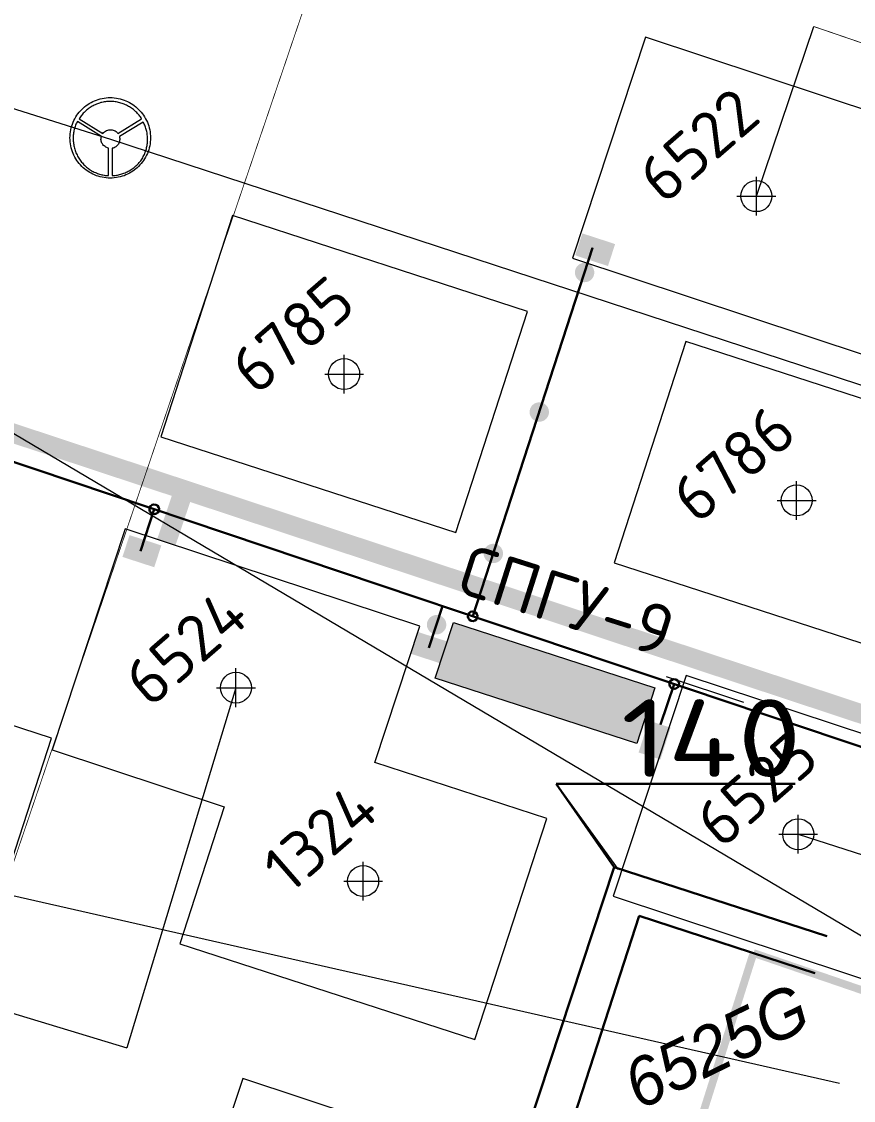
# Model space of a CAD drawing. Header units: millimetres. Extents: x 519 to 9564855, y -810 to 5021775.
# Drawn here: x 9537423.9 to 9537638.4, y 4998604.1 to 4998882.4 of the extents above; entities that cross this region are included whole.
import ezdxf

# ---------------------------------------------------------------- set-up
doc = ezdxf.new("R2010")
doc.units = ezdxf.units.MM
doc.header["$LTSCALE"] = 2
doc.header["$MEASUREMENT"] = 0
doc.header["$PDMODE"] = 2
doc.header["$PDSIZE"] = 5
for name, color, linetype in [('160 скважин на 2012 год', 7, 'Continuous'), ('164 скв. на 2011 год (измененные)', 121, 'Continuous'), ('COMPOUND', 3, 'Continuous'), ('Existing roads', 41, 'Continuous'), ('OilColl&Flowlines', 3, 'Continuous'), ('ROAD_GROUND', 9, 'Continuous'), ('Скважины - Конфликты наземки', 92, 'Continuous')]:
    doc.layers.add(name, color=color, linetype=linetype)
for name, color, linetype, lineweight in [('160 скважин на 2012 год - Электрика', 192, 'Continuous', 30), ('160 скважин на2012 год.Выкидные линии', 5, 'Continuous', 30), ('Stage 11.Object 2.Frame&Text', 26, 'Continuous', 53), ('SteamInjInfrastructure', 25, 'Continuous', 100), ('WELLS(drilled after 2000y)', 6, 'Continuous', 40), ('Скважины на 2023 год', 201, 'Continuous', 20), ('Электро', 1, 'Continuous', 30), ('Электроснаб', 1, 'Continuous', 18), ('Электроснабжене', 1, 'Continuous', 18)]:
    doc.layers.add(name, color=color, linetype=linetype, lineweight=lineweight)
doc.styles.add('92051501$0$STANDARD', font='simplex.shx')
doc.styles.add('Elect', font='isocpeur.ttf')
doc.styles.add('GeoApp', font='', dxfattribs={"height": 1})
doc.styles.get('GeoApp').set_extended_font_data('D431', italic=True)
doc.linetypes.add('STM_LINE', pattern='A,0.5,-0.2,["S",92051501$0$STANDARD,S=0.1,R=0,X=-0.1,Y=-0.05],-0.05', length=0.75)

msp = doc.modelspace()

# ---------------------------------------------------------------- hatches: boundary and pattern name
at = {"linetype": 'ByBlock', "lineweight": 0, "ltscale": 80}
msp.add_hatch(color=1, dxfattribs=at).paths.add_polyline_path([(9537582.5709, 4998696.17983), (9537587.23549, 4998710.53595), (9537535.25951, 4998727.42397), (9537530.59492, 4998713.06785)])
at = {"layer": '160 скважин на 2012 год - Электрика', "lineweight": 0, "ltscale": 7.5}
for points in [[(9537568.77244, 4998827.65493), (9537566.94639, 4998822.03255), (9537575.14303, 4998819.37041), (9537576.96908, 4998824.99279)], [(9537526.1385, 4998724.97188), (9537524.31244, 4998719.3495), (9537532.50908, 4998716.68737), (9537534.33514, 4998722.30974)]]:
    msp.add_hatch(color=1, dxfattribs=at).paths.add_polyline_path(points)
at = {"layer": 'Электро', "ltscale": 7.5}
for points in [[(9537568.5307, 4998827.79211), (9537566.70465, 4998822.16974), (9537574.90129, 4998819.5076), (9537576.72734, 4998825.12997)], [(9537451.75245, 4998749.95528), (9537449.92639, 4998744.3329), (9537458.12303, 4998741.67076), (9537459.94909, 4998747.29314)]]:
    msp.add_hatch(color=256, dxfattribs=at).paths.add_polyline_path(points)
at = {"layer": 'Электро', "ltscale": 0.05}
msp.add_hatch(color=256, dxfattribs=at).paths.add_polyline_path([(9537591.29049, 4998700.30035), (9537585.65837, 4998702.09612), (9537583.04039, 4998693.88526), (9537588.67251, 4998692.0895)])
at = {"layer": 'Электроснаб', "lineweight": 0, "ltscale": 7.5}
for points in [[(9537568.5307, 4998827.79211), (9537566.70465, 4998822.16974), (9537574.90129, 4998819.5076), (9537576.72734, 4998825.12997)], [(9537451.75245, 4998749.95528), (9537449.92639, 4998744.3329), (9537458.12303, 4998741.67076), (9537459.94909, 4998747.29314)]]:
    msp.add_hatch(color=1, dxfattribs=at).paths.add_polyline_path(points)
at = {"layer": 'Электроснаб', "lineweight": 0, "ltscale": 0.05}
msp.add_hatch(color=1, dxfattribs=at).paths.add_polyline_path([(9537591.29049, 4998700.30035), (9537585.65837, 4998702.09612), (9537583.04039, 4998693.88526), (9537588.67251, 4998692.0895)])
at = {"layer": 'Электроснабжене', "lineweight": 0, "ltscale": 7.5}
for points in [[(9537568.5307, 4998827.79211), (9537566.70465, 4998822.16974), (9537574.90129, 4998819.5076), (9537576.72734, 4998825.12997)], [(9537451.75245, 4998749.95528), (9537449.92639, 4998744.3329), (9537458.12303, 4998741.67076), (9537459.94909, 4998747.29314)]]:
    msp.add_hatch(color=1, dxfattribs=at).paths.add_polyline_path(points)
at = {"layer": 'Электроснабжене', "lineweight": 0, "ltscale": 0.05}
msp.add_hatch(color=1, dxfattribs=at).paths.add_polyline_path([(9537591.29049, 4998700.30035), (9537585.65837, 4998702.09612), (9537583.04039, 4998693.88526), (9537588.67251, 4998692.0895)])

# ---------------------------------------------------------------- linework, layer by layer
at = {"color": 1, "linetype": 'ByBlock', "lineweight": 0, "ltscale": 80}
msp.add_lwpolyline([(9537582.5709, 4998696.17983), (9537530.59492, 4998713.06785), (9537535.25951, 4998727.42397), (9537587.23549, 4998710.53595)], close=True, dxfattribs=at)
at = {"color": 3, "linetype": 'ByBlock', "lineweight": 0, "ltscale": 80}
msp.add_lwpolyline([(9537624.2, 4998672.8), (9537645.8586, 4998665.83896), (9537645.8586, 4998665.83896), (9537706.1736, 4998646.10196)], dxfattribs=at)
at = {"layer": '160 скважин на 2012 год', "color": 0, "linetype": 'ByBlock', "lineweight": 0, "elevation": 0.00005}
for points in [[(9537565.99218, 4998821.3859), (9537641.9727, 4998796.24532), (9537660.82814, 4998853.23072), (9537584.84761, 4998878.3713)], [(9537462.09218, 4998552.7859), (9537538.0727, 4998527.64532), (9537556.92814, 4998584.63072), (9537480.94761, 4998609.7713)]]:
    msp.add_lwpolyline(points, close=True, dxfattribs=at)
msp.add_lwpolyline([(9537515.00206, 4998691.29568), (9537526.62814, 4998726.43072), (9537450.64761, 4998751.5713), (9537431.79218, 4998694.5859), (9537476.18877, 4998679.89928)], dxfattribs=at)
at = {"layer": '160 скважин на 2012 год', "color": 0, "linetype": 'ByBlock', "lineweight": 0}
for centre in [(9537613.4, 4998837.4), (9537479.2, 4998710.6)]:
    msp.add_circle(centre, 4, dxfattribs=at)
for p in [(9537613.4, 4998837.4), (9537479.2, 4998710.6)]:
    msp.add_point(p, dxfattribs=at)
at = {"layer": '160 скважин на 2012 год - Электрика', "color": 1, "lineweight": 0, "ltscale": 7.5}
msp.add_line((9537570.72146, 4998822.64698), (9537540.29486, 4998729.00351), dxfattribs=at)
at = {"layer": '160 скважин на 2012 год - Электрика', "color": 1, "linetype": 'ByBlock', "lineweight": 0, "ltscale": 80, "const_width": 2.5}
for points in [[(9537567.86546, 4998817.70421, 1), (9537570.36546, 4998817.70421, 1)], [(9537556.17005, 4998781.70944, 1), (9537558.67005, 4998781.70944, 1)], [(9537544.31536, 4998745.22445, 1), (9537546.81536, 4998745.22445, 1)]]:
    msp.add_lwpolyline(points, format="xyb", close=True, dxfattribs=at)
at = {"layer": '160 скважин на 2012 год - Электрика', "color": 1, "linetype": 'ByBlock', "lineweight": 0, "ltscale": 80, "const_width": 2.5, "elevation": 0.00005}
msp.add_lwpolyline([(9537529.69148, 4998726.85257, 1), (9537532.19148, 4998726.85257, 1)], format="xyb", close=True, dxfattribs=at)
at = {"layer": '160 скважин на2012 год.Выкидные линии', "color": 3, "linetype": 'ByBlock', "lineweight": 0, "ltscale": 80}
msp.add_lwpolyline([(9537613.4, 4998837.4), (9537628.19341, 4998881.16836)], dxfattribs=at)
at = {"layer": '160 скважин на2012 год.Выкидные линии', "color": 3, "linetype": 'ByBlock', "lineweight": 0, "ltscale": 80, "const_width": 0.2}
msp.add_lwpolyline([(9537628.19341, 4998881.16836), (9537628.19341, 4998881.16836), (9537766.2713, 4998833.95239)], dxfattribs=at)
at = {"layer": '164 скв. на 2011 год (измененные)', "color": 0, "linetype": 'ByBlock', "lineweight": 0}
msp.add_lwpolyline([(9537576.48202, 4998656.7776), (9537652.46254, 4998631.63702), (9537671.31798, 4998688.62241), (9537595.33745, 4998713.76299)], close=True, dxfattribs=at)
msp.add_circle((9537624.2, 4998672.8), 4, dxfattribs=at)
msp.add_point((9537624.2, 4998672.8), dxfattribs=at)
at = {"layer": 'COMPOUND', "lineweight": 0, "const_width": 2}
msp.add_lwpolyline([(9537719.13136, 4998596.40059), (9537719.13136, 4998596.40059), (9537692.90546, 4998521.44388), (9537584.95358, 4998554.35581), (9537612.66799, 4998642.14895)], dxfattribs=at)
at = {"layer": 'COMPOUND', "color": 3, "linetype": 'ByBlock', "lineweight": 0, "ltscale": 50, "const_width": 2}
msp.add_lwpolyline([(9537612.66799, 4998642.14895), (9537673.44509, 4998621.33407), (9537670.6975, 4998612.51159), (9537719.13136, 4998596.40059)], dxfattribs=at)
at = {"layer": 'Existing roads', "lineweight": 0}
msp.add_line((9537590.16433, 4998713.44338), (9537610.10356, 4998706.84585), dxfattribs=at)
at = {"layer": 'Existing roads', "lineweight": 0, "const_width": 5}
msp.add_lwpolyline([(9537019.95296, 4998909.24141), (9537746.05262, 4998668.89464), (9537764.95452, 4998661.2781), (9537777.24337, 4998655.4434), (9537792.4523, 4998647.29913)], dxfattribs=at)
at = {"layer": 'Existing roads', "lineweight": 0, "const_width": 5, "elevation": 0.00005}
msp.add_lwpolyline([(9537461.25591, 4998748.15973), (9537465.04727, 4998759.38641)], dxfattribs=at)
at = {"layer": 'OilColl&Flowlines', "color": 3, "linetype": 'ByBlock', "lineweight": 0, "ltscale": 5}
msp.add_line((9537446.86833, 4998852.12187, 0), (9537718.79242, 4998762.92875, 0), dxfattribs=at)
at = {"layer": 'OilColl&Flowlines', "color": 3, "linetype": 'ByBlock', "lineweight": 0, "ltscale": 50}
msp.add_lwpolyline([(9535842.89551, 4999187.71078), (9535953.13227, 4999151.60181), (9536003.4826, 4999074.2352), (9536045.05807, 4999059.11796), (9536584.00191, 4998879.20423), (9537271.93043, 4998672.00883), (9537451.05773, 4998617.67724)], dxfattribs=at)
at = {"layer": 'OilColl&Flowlines', "lineweight": 0}
msp.add_lwpolyline([(9536972.80948, 4998758.86464), (9537634.85028, 4998608.54967)], dxfattribs=at)
at = {"layer": 'ROAD_GROUND', "lineweight": 0}
msp.add_line((9537647.30729, 4998642.47431), (9537415.7908, 4998779.70625), dxfattribs=at)
at = {"layer": 'SteamInjInfrastructure', "color": 6, "linetype": 'STM_LINE', "lineweight": 0, "ltscale": 15}
for p, q in [((9535556.65607, 4999447.45705, 0), (9537446.86833, 4998852.12187, 0)), ((9537439.78721, 4998860.12792, 0.00005), (9537440.16112, 4998860.44992, 0.00005)), ((9537440.16112, 4998860.44992, 0.00005), (9537440.5558, 4998860.76153, 0.00005)), ((9537440.5558, 4998860.76153, 0.00005), (9537440.96087, 4998861.05238, 0.00005)), ((9537440.96087, 4998861.05238, 0.00005), (9537441.37633, 4998861.32245, 0.00005)), ((9537441.37633, 4998861.32245, 0.00005), (9537441.81256, 4998861.57174, 0.00005)), ((9537441.85853, 4998860.44768, 0.00005), (9537441.60924, 4998860.2815, 0.00005)), ((9537441.81256, 4998861.57174, 0.00005), (9537442.25918, 4998861.80027, 0.00005)), ((9537442.11819, 4998860.5931, 0.00005), (9537441.85853, 4998860.44768, 0.00005)), ((9537442.37786, 4998860.73851, 0.00005), (9537442.11819, 4998860.5931, 0.00005)), ((9537442.25918, 4998861.80027, 0.00005), (9537442.72658, 4998862.00802, 0.00005)), ((9537442.64792, 4998860.87354, 0.00005), (9537442.37786, 4998860.73851, 0.00005)), ((9537442.91797, 4998860.99818, 0.00005), (9537442.64792, 4998860.87354, 0.00005)), ((9537442.72658, 4998862.00802, 0.00005), (9537443.19397, 4998862.195, 0.00005)), ((9537443.18802, 4998861.12282, 0.00005), (9537442.91797, 4998860.99818, 0.00005)), ((9537443.46847, 4998861.23707, 0.00005), (9537443.18802, 4998861.12282, 0.00005)), ((9537443.19397, 4998862.195, 0.00005), (9537443.68214, 4998862.3612, 0.00005)), ((9537443.75929, 4998861.33055, 0.00005), (9537443.46847, 4998861.23707, 0.00005)), ((9537443.68214, 4998862.3612, 0.00005), (9537444.17031, 4998862.49625, 0.00005)), ((9537444.03973, 4998861.42403, 0.00005), (9537443.75929, 4998861.33055, 0.00005)), ((9537444.34095, 4998861.51751, 0.00005), (9537444.03973, 4998861.42403, 0.00005)), ((9537444.17031, 4998862.49625, 0.00005), (9537444.67926, 4998862.6209, 0.00005)), ((9537444.63178, 4998861.59022, 0.00005), (9537444.34095, 4998861.51751, 0.00005)), ((9537444.93299, 4998861.65254, 0.00005), (9537444.63178, 4998861.59022, 0.00005)), ((9537444.67926, 4998862.6209, 0.00005), (9537445.1882, 4998862.70402, 0.00005)), ((9537445.23421, 4998861.70447, 0.00005), (9537444.93299, 4998861.65254, 0.00005)), ((9537445.1882, 4998862.70402, 0.00005), (9537445.70753, 4998862.77674, 0.00005)), ((9537445.53542, 4998861.75641, 0.00005), (9537445.23421, 4998861.70447, 0.00005)), ((9537445.84702, 4998861.78757, 0.00005), (9537445.53542, 4998861.75641, 0.00005)), ((9537445.70753, 4998862.77674, 0.00005), (9537446.23726, 4998862.81831, 0.00005)), ((9537446.15862, 4998861.81873, 0.00005), (9537445.84702, 4998861.78757, 0.00005)), ((9537446.47023, 4998861.82912, 0.00005), (9537446.15862, 4998861.81873, 0.00005)), ((9537446.23726, 4998862.81831, 0.00005), (9537446.77736, 4998862.82872, 0.00005)), ((9537446.78183, 4998861.8395, 0.00005), (9537446.47023, 4998861.82912, 0.00005)), ((9537446.77736, 4998862.82872, 0.00005), (9537447.30709, 4998862.81835, 0.00005)), ((9537447.09343, 4998861.82912, 0.00005), (9537446.78183, 4998861.8395, 0.00005)), ((9537447.40503, 4998861.81873, 0.00005), (9537447.09343, 4998861.82912, 0.00005)), ((9537447.30709, 4998862.81835, 0.00005), (9537447.82642, 4998862.77682, 0.00005)), ((9537447.71663, 4998861.78757, 0.00005), (9537447.40503, 4998861.81873, 0.00005)), ((9537448.01784, 4998861.75641, 0.00005), (9537447.71663, 4998861.78757, 0.00005)), ((9537447.82642, 4998862.77682, 0.00005), (9537448.34576, 4998862.70413, 0.00005)), ((9537448.32945, 4998861.70447, 0.00005), (9537448.01784, 4998861.75641, 0.00005)), ((9537448.63066, 4998861.64215, 0.00005), (9537448.32945, 4998861.70447, 0.00005)), ((9537448.34576, 4998862.70413, 0.00005), (9537448.85471, 4998862.62106, 0.00005)), ((9537448.93188, 4998861.57983, 0.00005), (9537448.63066, 4998861.64215, 0.00005)), ((9537448.85471, 4998862.62106, 0.00005), (9537449.35328, 4998862.49644, 0.00005)), ((9537449.23309, 4998861.49674, 0.00005), (9537448.93188, 4998861.57983, 0.00005)), ((9537449.52392, 4998861.41365, 0.00005), (9537449.23309, 4998861.49674, 0.00005)), ((9537449.35328, 4998862.49644, 0.00005), (9537449.84146, 4998862.36143, 0.00005)), ((9537449.81475, 4998861.32017, 0.00005), (9537449.52392, 4998861.41365, 0.00005)), ((9537450.10557, 4998861.2163, 0.00005), (9537449.81475, 4998861.32017, 0.00005)), ((9537449.84146, 4998862.36143, 0.00005), (9537450.32964, 4998862.19526, 0.00005)), ((9537450.38601, 4998861.10205, 0.00005), (9537450.10557, 4998861.2163, 0.00005)), ((9537450.32964, 4998862.19526, 0.00005), (9537450.79705, 4998862.00831, 0.00005)), ((9537450.66646, 4998860.97741, 0.00005), (9537450.38601, 4998861.10205, 0.00005)), ((9537450.9469, 4998860.85276, 0.00005), (9537450.66646, 4998860.97741, 0.00005)), ((9537450.79705, 4998862.00831, 0.00005), (9537451.25407, 4998861.80059, 0.00005)), ((9537451.21695, 4998860.70735, 0.00005), (9537450.9469, 4998860.85276, 0.00005)), ((9537451.48701, 4998860.56194, 0.00005), (9537451.21695, 4998860.70735, 0.00005)), ((9537451.25407, 4998861.80059, 0.00005), (9537451.70071, 4998861.5721, 0.00005)), ((9537451.74667, 4998860.41652, 0.00005), (9537451.48701, 4998860.56194, 0.00005)), ((9537451.70071, 4998861.5721, 0.00005), (9537452.13696, 4998861.32284, 0.00005)), ((9537452.13696, 4998861.32284, 0.00005), (9537452.56283, 4998861.0528, 0.00005)), ((9537452.56283, 4998861.0528, 0.00005), (9537452.96792, 4998860.76199, 0.00005)), ((9537452.96792, 4998860.76199, 0.00005), (9537453.36262, 4998860.4504, 0.00005)), ((9537453.36262, 4998860.4504, 0.00005), (9537453.73656, 4998860.12843, 0.00005)), ((9537437.63726, 4998857.38575, 0.00005), (9537437.88652, 4998857.822, 0.00005)), ((9537437.88652, 4998857.822, 0.00005), (9537438.15656, 4998858.24786, 0.00005)), ((9537438.15656, 4998858.24786, 0.00005), (9537438.44737, 4998858.65295, 0.00005)), ((9537438.44737, 4998858.65295, 0.00005), (9537438.74857, 4998859.04766, 0.00005)), ((9537438.74857, 4998859.04766, 0.00005), (9537439.08094, 4998859.42159, 0.00005)), ((9537439.09566, 4998857.86139, 0.00005), (9537438.93986, 4998857.6225, 0.00005)), ((9537439.08094, 4998859.42159, 0.00005), (9537439.42368, 4998859.78514, 0.00005)), ((9537439.27223, 4998858.0899, 0.00005), (9537439.09566, 4998857.86139, 0.00005)), ((9537439.44881, 4998858.31841, 0.00005), (9537439.27223, 4998858.0899, 0.00005)), ((9537439.42368, 4998859.78514, 0.00005), (9537439.78721, 4998860.12792, 0.00005)), ((9537439.63577, 4998858.54691, 0.00005), (9537439.44881, 4998858.31841, 0.00005)), ((9537439.82273, 4998858.76504, 0.00005), (9537439.63577, 4998858.54691, 0.00005)), ((9537440.02008, 4998858.97277, 0.00005), (9537439.82273, 4998858.76504, 0.00005)), ((9537440.22781, 4998859.1805, 0.00005), (9537440.02008, 4998858.97277, 0.00005)), ((9537440.44593, 4998859.38824, 0.00005), (9537440.22781, 4998859.1805, 0.00005)), ((9537440.66405, 4998859.5752, 0.00005), (9537440.44593, 4998859.38824, 0.00005)), ((9537440.89256, 4998859.76216, 0.00005), (9537440.66405, 4998859.5752, 0.00005)), ((9537441.12107, 4998859.94912, 0.00005), (9537440.89256, 4998859.76216, 0.00005)), ((9537441.35996, 4998860.11531, 0.00005), (9537441.12107, 4998859.94912, 0.00005)), ((9537441.60924, 4998860.2815, 0.00005), (9537441.35996, 4998860.11531, 0.00005)), ((9537452.00634, 4998860.25034, 0.00005), (9537451.74667, 4998860.41652, 0.00005)), ((9537452.25562, 4998860.08415, 0.00005), (9537452.00634, 4998860.25034, 0.00005)), ((9537452.49452, 4998859.90757, 0.00005), (9537452.25562, 4998860.08415, 0.00005)), ((9537452.73341, 4998859.731, 0.00005), (9537452.49452, 4998859.90757, 0.00005)), ((9537452.97231, 4998859.54404, 0.00005), (9537452.73341, 4998859.731, 0.00005)), ((9537453.19043, 4998859.34669, 0.00005), (9537452.97231, 4998859.54404, 0.00005)), ((9537453.40855, 4998859.14934, 0.00005), (9537453.19043, 4998859.34669, 0.00005)), ((9537453.61628, 4998858.94161, 0.00005), (9537453.40855, 4998859.14934, 0.00005)), ((9537453.82402, 4998858.73388, 0.00005), (9537453.61628, 4998858.94161, 0.00005)), ((9537453.73656, 4998860.12843, 0.00005), (9537454.10011, 4998859.78568, 0.00005)), ((9537454.01098, 4998858.51575, 0.00005), (9537453.82402, 4998858.73388, 0.00005)), ((9537454.19794, 4998858.29763, 0.00005), (9537454.01098, 4998858.51575, 0.00005)), ((9537454.10011, 4998859.78568, 0.00005), (9537454.44288, 4998859.42216, 0.00005)), ((9537454.37451, 4998858.06913, 0.00005), (9537454.19794, 4998858.29763, 0.00005)), ((9537454.5407, 4998857.84062, 0.00005), (9537454.37451, 4998858.06913, 0.00005)), ((9537454.44288, 4998859.42216, 0.00005), (9537454.77527, 4998859.04825, 0.00005)), ((9537454.70689, 4998857.61211, 0.00005), (9537454.5407, 4998857.84062, 0.00005)), ((9537454.77527, 4998859.04825, 0.00005), (9537455.08688, 4998858.65356, 0.00005)), ((9537455.08688, 4998858.65356, 0.00005), (9537455.37773, 4998858.24849, 0.00005)), ((9537455.37773, 4998858.24849, 0.00005), (9537455.6478, 4998857.82265, 0.00005)), ((9537455.6478, 4998857.82265, 0.00005), (9537455.89709, 4998857.38641, 0.00005)), ((9537436.59869, 4998854.52936, 0.00005), (9537436.71293, 4998855.02793, 0.00005)), ((9537436.71293, 4998855.02793, 0.00005), (9537436.85832, 4998855.5265, 0.00005)), ((9537436.85832, 4998855.5265, 0.00005), (9537437.0141, 4998856.00429, 0.00005)), ((9537437.0141, 4998856.00429, 0.00005), (9537437.20105, 4998856.48209, 0.00005)), ((9537437.20105, 4998856.48209, 0.00005), (9537437.40877, 4998856.93911, 0.00005)), ((9537437.40877, 4998856.93911, 0.00005), (9537437.63726, 4998857.38575, 0.00005)), ((9537437.63113, 4998855.1193, 0.00005), (9537437.54804, 4998854.84925, 0.00005)), ((9537437.72461, 4998855.39974, 0.00005), (9537437.63113, 4998855.1193, 0.00005)), ((9537437.82848, 4998855.6698, 0.00005), (9537437.72461, 4998855.39974, 0.00005)), ((9537437.93235, 4998855.92946, 0.00005), (9537437.82848, 4998855.6698, 0.00005)), ((9537438.0466, 4998856.18913, 0.00005), (9537437.93235, 4998855.92946, 0.00005)), ((9537438.17124, 4998856.43841, 0.00005), (9537438.0466, 4998856.18913, 0.00005)), ((9537438.30627, 4998856.68769, 0.00005), (9537438.17124, 4998856.43841, 0.00005)), ((9537444.50714, 4998852.79268, 0.00005), (9537438.30627, 4998856.68769, 0.00005)), ((9537438.93986, 4998857.6225, 0.00005), (9537438.78406, 4998857.37322, 0.00005)), ((9537438.78406, 4998857.37322, 0.00005), (9537444.87067, 4998853.56129, 0.00005)), ((9537448.76569, 4998853.56129, 0.00005), (9537454.8523, 4998857.37322, 0.00005)), ((9537455.29893, 4998856.47996, 0.00005), (9537449.12922, 4998852.79268, 0.00005)), ((9537454.8523, 4998857.37322, 0.00005), (9537454.70689, 4998857.61211, 0.00005)), ((9537455.43396, 4998856.23068, 0.00005), (9537455.29893, 4998856.47996, 0.00005)), ((9537455.5586, 4998855.97101, 0.00005), (9537455.43396, 4998856.23068, 0.00005)), ((9537455.67285, 4998855.70096, 0.00005), (9537455.5586, 4998855.97101, 0.00005)), ((9537455.7871, 4998855.44129, 0.00005), (9537455.67285, 4998855.70096, 0.00005)), ((9537455.88058, 4998855.17123, 0.00005), (9537455.7871, 4998855.44129, 0.00005)), ((9537455.97407, 4998854.89079, 0.00005), (9537455.88058, 4998855.17123, 0.00005)), ((9537455.89709, 4998857.38641, 0.00005), (9537456.12562, 4998856.93979, 0.00005)), ((9537456.05716, 4998854.61035, 0.00005), (9537455.97407, 4998854.89079, 0.00005)), ((9537456.12562, 4998856.93979, 0.00005), (9537456.34376, 4998856.48278, 0.00005)), ((9537456.34376, 4998856.48278, 0.00005), (9537456.53073, 4998856.005, 0.00005)), ((9537456.53073, 4998856.005, 0.00005), (9537456.69694, 4998855.52722, 0.00005)), ((9537456.69694, 4998855.52722, 0.00005), (9537456.83198, 4998855.02866, 0.00005)), ((9537456.83198, 4998855.02866, 0.00005), (9537456.94626, 4998854.53011, 0.00005)), ((9537436.39103, 4998852.44163, 0.00005), (9537436.4014, 4998852.97135, 0.00005)), ((9537436.40144, 4998851.90152, 0.00005), (9537436.39103, 4998852.44163, 0.00005)), ((9537436.4014, 4998852.97135, 0.00005), (9537436.44293, 4998853.50107, 0.00005)), ((9537436.44293, 4998853.50107, 0.00005), (9537436.50523, 4998854.02041, 0.00005)), ((9537436.50523, 4998854.02041, 0.00005), (9537436.59869, 4998854.52936, 0.00005)), ((9537437.22605, 4998852.80306, 0.00005), (9537437.21567, 4998852.50185, 0.00005)), ((9537437.21567, 4998852.50185, 0.00005), (9537437.21567, 4998852.20063, 0.00005)), ((9537437.21567, 4998852.20063, 0.00005), (9537437.22605, 4998851.89942, 0.00005)), ((9537437.24683, 4998853.10428, 0.00005), (9537437.22605, 4998852.80306, 0.00005)), ((9537437.27799, 4998853.40549, 0.00005), (9537437.24683, 4998853.10428, 0.00005)), ((9537437.30915, 4998853.69632, 0.00005), (9537437.27799, 4998853.40549, 0.00005)), ((9537437.36108, 4998853.98715, 0.00005), (9537437.30915, 4998853.69632, 0.00005)), ((9537437.41301, 4998854.27798, 0.00005), (9537437.36108, 4998853.98715, 0.00005)), ((9537437.47533, 4998854.55842, 0.00005), (9537437.41301, 4998854.27798, 0.00005)), ((9537437.54804, 4998854.84925, 0.00005), (9537437.47533, 4998854.55842, 0.00005)), ((9537444.3825, 4998852.03445, 0.00005), (9537444.39288, 4998852.28373, 0.00005)), ((9537444.39288, 4998852.28373, 0.00005), (9537444.43443, 4998852.53301, 0.00005)), ((9537444.43443, 4998852.53301, 0.00005), (9537444.50714, 4998852.79268, 0.00005)), ((9537444.87067, 4998853.56129, 0.00005), (9537445.07841, 4998853.81057, 0.00005)), ((9537445.07841, 4998853.81057, 0.00005), (9537445.3173, 4998854.0287, 0.00005)), ((9537445.3173, 4998854.0287, 0.00005), (9537445.57697, 4998854.20527, 0.00005)), ((9537445.57697, 4998854.20527, 0.00005), (9537445.83664, 4998854.3403, 0.00005)), ((9537445.83664, 4998854.3403, 0.00005), (9537446.11708, 4998854.43378, 0.00005)), ((9537446.11708, 4998854.43378, 0.00005), (9537446.4079, 4998854.50648, 0.00005)), ((9537446.4079, 4998854.50648, 0.00005), (9537446.69873, 4998854.53764, 0.00005)), ((9537446.69873, 4998854.53764, 0.00005), (9537446.98956, 4998854.53764, 0.00005)), ((9537446.98956, 4998854.53764, 0.00005), (9537447.27, 4998854.50648, 0.00005)), ((9537447.27, 4998854.50648, 0.00005), (9537447.55044, 4998854.44416, 0.00005)), ((9537447.55044, 4998854.44416, 0.00005), (9537447.81011, 4998854.36107, 0.00005)), ((9537447.81011, 4998854.36107, 0.00005), (9537448.04901, 4998854.24682, 0.00005)), ((9537448.04901, 4998854.24682, 0.00005), (9537448.27751, 4998854.11179, 0.00005)), ((9537448.27751, 4998854.11179, 0.00005), (9537448.46447, 4998853.9456, 0.00005)), ((9537448.46447, 4998853.9456, 0.00005), (9537448.63066, 4998853.76903, 0.00005)), ((9537448.63066, 4998853.76903, 0.00005), (9537448.76569, 4998853.56129, 0.00005)), ((9537449.12922, 4998852.79268, 0.00005), (9537449.19154, 4998852.52262, 0.00005)), ((9537449.19154, 4998852.52262, 0.00005), (9537449.2227, 4998852.25257, 0.00005)), ((9537449.2227, 4998852.25257, 0.00005), (9537449.2227, 4998851.9929, 0.00005)), ((9537456.12987, 4998854.32991, 0.00005), (9537456.05716, 4998854.61035, 0.00005)), ((9537456.20257, 4998854.04947, 0.00005), (9537456.12987, 4998854.32991, 0.00005)), ((9537456.25451, 4998853.75864, 0.00005), (9537456.20257, 4998854.04947, 0.00005)), ((9537456.30644, 4998853.4782, 0.00005), (9537456.25451, 4998853.75864, 0.00005)), ((9537456.3376, 4998853.18737, 0.00005), (9537456.30644, 4998853.4782, 0.00005)), ((9537456.36876, 4998852.88616, 0.00005), (9537456.3376, 4998853.18737, 0.00005)), ((9537456.38953, 4998852.59533, 0.00005), (9537456.36876, 4998852.88616, 0.00005)), ((9537456.41031, 4998852.3045, 0.00005), (9537456.38953, 4998852.59533, 0.00005)), ((9537456.41031, 4998852.00329, 0.00005), (9537456.41031, 4998852.3045, 0.00005)), ((9537456.94626, 4998854.53011, 0.00005), (9537457.03976, 4998854.02116, 0.00005)), ((9537457.03976, 4998854.02116, 0.00005), (9537457.11248, 4998853.50183, 0.00005)), ((9537457.11248, 4998853.50183, 0.00005), (9537457.15405, 4998852.97211, 0.00005)), ((9537457.15405, 4998852.97211, 0.00005), (9537457.16445, 4998852.44238, 0.00005)), ((9537457.16445, 4998852.44238, 0.00005), (9537457.15409, 4998851.90228, 0.00005)), ((9537436.44301, 4998851.3718, 0.00005), (9537436.40144, 4998851.90152, 0.00005)), ((9537436.50534, 4998850.85246, 0.00005), (9537436.44301, 4998851.3718, 0.00005)), ((9537436.59884, 4998850.34352, 0.00005), (9537436.50534, 4998850.85246, 0.00005)), ((9537436.71312, 4998849.84496, 0.00005), (9537436.59884, 4998850.34352, 0.00005)), ((9537436.85855, 4998849.3464, 0.00005), (9537436.71312, 4998849.84496, 0.00005)), ((9537437.01437, 4998848.85823, 0.00005), (9537436.85855, 4998849.3464, 0.00005)), ((9537437.22605, 4998851.89942, 0.00005), (9537437.24683, 4998851.59821, 0.00005)), ((9537437.24683, 4998851.59821, 0.00005), (9537437.2676, 4998851.2866, 0.00005)), ((9537437.2676, 4998851.2866, 0.00005), (9537437.30915, 4998850.98539, 0.00005)), ((9537437.30915, 4998850.98539, 0.00005), (9537437.35069, 4998850.68418, 0.00005)), ((9537437.35069, 4998850.68418, 0.00005), (9537437.41301, 4998850.38296, 0.00005)), ((9537437.41301, 4998850.38296, 0.00005), (9537437.47533, 4998850.08175, 0.00005)), ((9537437.47533, 4998850.08175, 0.00005), (9537437.54804, 4998849.78053, 0.00005)), ((9537437.54804, 4998849.78053, 0.00005), (9537437.63113, 4998849.47932, 0.00005)), ((9537437.63113, 4998849.47932, 0.00005), (9537437.72461, 4998849.18849, 0.00005)), ((9537444.40327, 4998851.78517, 0.00005), (9537444.3825, 4998852.03445, 0.00005)), ((9537444.4552, 4998851.54627, 0.00005), (9537444.40327, 4998851.78517, 0.00005)), ((9537444.52791, 4998851.31776, 0.00005), (9537444.4552, 4998851.54627, 0.00005)), ((9537444.63178, 4998851.09964, 0.00005), (9537444.52791, 4998851.31776, 0.00005)), ((9537444.75642, 4998850.89191, 0.00005), (9537444.63178, 4998851.09964, 0.00005)), ((9537444.89145, 4998850.69456, 0.00005), (9537444.75642, 4998850.89191, 0.00005)), ((9537445.05763, 4998850.5076, 0.00005), (9537444.89145, 4998850.69456, 0.00005)), ((9537445.23421, 4998850.34141, 0.00005), (9537445.05763, 4998850.5076, 0.00005)), ((9537445.43155, 4998850.18561, 0.00005), (9537445.23421, 4998850.34141, 0.00005)), ((9537445.63929, 4998850.05059, 0.00005), (9537445.43155, 4998850.18561, 0.00005)), ((9537445.8678, 4998849.92595, 0.00005), (9537445.63929, 4998850.05059, 0.00005)), ((9537446.0963, 4998849.83246, 0.00005), (9537445.8678, 4998849.92595, 0.00005)), ((9537446.3352, 4998849.74937, 0.00005), (9537446.0963, 4998849.83246, 0.00005)), ((9537446.3352, 4998842.68641, 0.00005), (9537446.3352, 4998849.74937, 0.00005)), ((9537447.5089, 4998849.81169, 0.00005), (9537447.22845, 4998849.74937, 0.00005)), ((9537447.22845, 4998849.74937, 0.00005), (9537447.22845, 4998842.68641, 0.00005)), ((9537447.76856, 4998849.90517, 0.00005), (9537447.5089, 4998849.81169, 0.00005)), ((9537448.00746, 4998850.00904, 0.00005), (9537447.76856, 4998849.90517, 0.00005)), ((9537448.22558, 4998850.13368, 0.00005), (9537448.00746, 4998850.00904, 0.00005)), ((9537448.42293, 4998850.28948, 0.00005), (9537448.22558, 4998850.13368, 0.00005)), ((9537448.5995, 4998850.44528, 0.00005), (9537448.42293, 4998850.28948, 0.00005)), ((9537448.76569, 4998850.63224, 0.00005), (9537448.5995, 4998850.44528, 0.00005)), ((9537448.90072, 4998850.82959, 0.00005), (9537448.76569, 4998850.63224, 0.00005)), ((9537449.00458, 4998851.03732, 0.00005), (9537448.90072, 4998850.82959, 0.00005)), ((9537449.09806, 4998851.25544, 0.00005), (9537449.00458, 4998851.03732, 0.00005)), ((9537449.16038, 4998851.49434, 0.00005), (9537449.09806, 4998851.25544, 0.00005)), ((9537449.20193, 4998851.74362, 0.00005), (9537449.16038, 4998851.49434, 0.00005)), ((9537449.2227, 4998851.9929, 0.00005), (9537449.20193, 4998851.74362, 0.00005)), ((9537455.91174, 4998849.03269, 0.00005), (9537456.00523, 4998849.32352, 0.00005)), ((9537456.00523, 4998849.32352, 0.00005), (9537456.08832, 4998849.61434, 0.00005)), ((9537456.08832, 4998849.61434, 0.00005), (9537456.16103, 4998849.91556, 0.00005)), ((9537456.16103, 4998849.91556, 0.00005), (9537456.23373, 4998850.21677, 0.00005)), ((9537456.23373, 4998850.21677, 0.00005), (9537456.28567, 4998850.5076, 0.00005)), ((9537456.28567, 4998850.5076, 0.00005), (9537456.32721, 4998850.80882, 0.00005)), ((9537456.32721, 4998850.80882, 0.00005), (9537456.35837, 4998851.11003, 0.00005)), ((9537456.35837, 4998851.11003, 0.00005), (9537456.38953, 4998851.41124, 0.00005)), ((9537456.38953, 4998851.41124, 0.00005), (9537456.39992, 4998851.70207, 0.00005)), ((9537456.39992, 4998851.70207, 0.00005), (9537456.41031, 4998852.00329, 0.00005)), ((9537456.69717, 4998849.34713, 0.00005), (9537456.53099, 4998848.85895, 0.00005)), ((9537456.83217, 4998849.84569, 0.00005), (9537456.69717, 4998849.34713, 0.00005)), ((9537456.94641, 4998850.34426, 0.00005), (9537456.83217, 4998849.84569, 0.00005)), ((9537457.03987, 4998850.85321, 0.00005), (9537456.94641, 4998850.34426, 0.00005)), ((9537457.11256, 4998851.37255, 0.00005), (9537457.03987, 4998850.85321, 0.00005)), ((9537457.15409, 4998851.90228, 0.00005), (9537457.11256, 4998851.37255, 0.00005)), ((9537437.20134, 4998848.39084, 0.00005), (9537437.01437, 4998848.85823, 0.00005)), ((9537437.40909, 4998847.93383, 0.00005), (9537437.20134, 4998848.39084, 0.00005)), ((9537437.63762, 4998847.48721, 0.00005), (9537437.40909, 4998847.93383, 0.00005)), ((9537437.88692, 4998847.05098, 0.00005), (9537437.63762, 4998847.48721, 0.00005)), ((9537437.72461, 4998849.18849, 0.00005), (9537437.82848, 4998848.89766, 0.00005)), ((9537437.82848, 4998848.89766, 0.00005), (9537437.94274, 4998848.60683, 0.00005)), ((9537438.15699, 4998846.62513, 0.00005), (9537437.88692, 4998847.05098, 0.00005)), ((9537437.94274, 4998848.60683, 0.00005), (9537438.06738, 4998848.31601, 0.00005)), ((9537438.06738, 4998848.31601, 0.00005), (9537438.2024, 4998848.03556, 0.00005)), ((9537438.44783, 4998846.22006, 0.00005), (9537438.15699, 4998846.62513, 0.00005)), ((9537438.2024, 4998848.03556, 0.00005), (9537438.34782, 4998847.75512, 0.00005)), ((9537438.34782, 4998847.75512, 0.00005), (9537438.50362, 4998847.47468, 0.00005)), ((9537438.50362, 4998847.47468, 0.00005), (9537438.65942, 4998847.20463, 0.00005)), ((9537438.65942, 4998847.20463, 0.00005), (9537438.83599, 4998846.94496, 0.00005)), ((9537438.83599, 4998846.94496, 0.00005), (9537439.00218, 4998846.68529, 0.00005)), ((9537439.00218, 4998846.68529, 0.00005), (9537439.18914, 4998846.43601, 0.00005)), ((9537454.43683, 4998846.2906, 0.00005), (9537454.62379, 4998846.52949, 0.00005)), ((9537454.62379, 4998846.52949, 0.00005), (9537454.81075, 4998846.77877, 0.00005)), ((9537454.81075, 4998846.77877, 0.00005), (9537454.97694, 4998847.03844, 0.00005)), ((9537454.97694, 4998847.03844, 0.00005), (9537455.14313, 4998847.30849, 0.00005)), ((9537455.37815, 4998846.62576, 0.00005), (9537455.08734, 4998846.22067, 0.00005)), ((9537455.14313, 4998847.30849, 0.00005), (9537455.29893, 4998847.58894, 0.00005)), ((9537455.29893, 4998847.58894, 0.00005), (9537455.44434, 4998847.86938, 0.00005)), ((9537455.64819, 4998847.05163, 0.00005), (9537455.37815, 4998846.62576, 0.00005)), ((9537455.44434, 4998847.86938, 0.00005), (9537455.57937, 4998848.1602, 0.00005)), ((9537455.57937, 4998848.1602, 0.00005), (9537455.70401, 4998848.44065, 0.00005)), ((9537455.89746, 4998847.48788, 0.00005), (9537455.64819, 4998847.05163, 0.00005)), ((9537455.70401, 4998848.44065, 0.00005), (9537455.80788, 4998848.73147, 0.00005)), ((9537455.80788, 4998848.73147, 0.00005), (9537455.91174, 4998849.03269, 0.00005)), ((9537456.12595, 4998847.93451, 0.00005), (9537455.89746, 4998847.48788, 0.00005)), ((9537456.34405, 4998848.39154, 0.00005), (9537456.12595, 4998847.93451, 0.00005)), ((9537456.53099, 4998848.85895, 0.00005), (9537456.34405, 4998848.39154, 0.00005)), ((9537438.74906, 4998845.82538, 0.00005), (9537438.44783, 4998846.22006, 0.00005)), ((9537439.08145, 4998845.45147, 0.00005), (9537438.74906, 4998845.82538, 0.00005)), ((9537439.42422, 4998845.08795, 0.00005), (9537439.08145, 4998845.45147, 0.00005)), ((9537439.18914, 4998846.43601, 0.00005), (9537439.38649, 4998846.19712, 0.00005)), ((9537439.38649, 4998846.19712, 0.00005), (9537439.58384, 4998845.95822, 0.00005)), ((9537439.78777, 4998844.7452, 0.00005), (9537439.42422, 4998845.08795, 0.00005)), ((9537439.58384, 4998845.95822, 0.00005), (9537439.78118, 4998845.72971, 0.00005)), ((9537439.78118, 4998845.72971, 0.00005), (9537439.9993, 4998845.51159, 0.00005)), ((9537440.1617, 4998844.42322, 0.00005), (9537439.78777, 4998844.7452, 0.00005)), ((9537439.9993, 4998845.51159, 0.00005), (9537440.20704, 4998845.30386, 0.00005)), ((9537440.55641, 4998844.11164, 0.00005), (9537440.1617, 4998844.42322, 0.00005)), ((9537440.20704, 4998845.30386, 0.00005), (9537440.43555, 4998845.09612, 0.00005)), ((9537440.43555, 4998845.09612, 0.00005), (9537440.66405, 4998844.89878, 0.00005)), ((9537440.9615, 4998843.82082, 0.00005), (9537440.55641, 4998844.11164, 0.00005)), ((9537440.66405, 4998844.89878, 0.00005), (9537440.90295, 4998844.71182, 0.00005)), ((9537440.90295, 4998844.71182, 0.00005), (9537441.14184, 4998844.52486, 0.00005)), ((9537441.37698, 4998843.55078, 0.00005), (9537440.9615, 4998843.82082, 0.00005)), ((9537441.14184, 4998844.52486, 0.00005), (9537441.38074, 4998844.35867, 0.00005)), ((9537441.38074, 4998844.35867, 0.00005), (9537441.63002, 4998844.19248, 0.00005)), ((9537441.63002, 4998844.19248, 0.00005), (9537441.88969, 4998844.03668, 0.00005)), ((9537441.88969, 4998844.03668, 0.00005), (9537442.13897, 4998843.88088, 0.00005)), ((9537442.13897, 4998843.88088, 0.00005), (9537442.40902, 4998843.74585, 0.00005)), ((9537442.40902, 4998843.74585, 0.00005), (9537442.66869, 4998843.61083, 0.00005)), ((9537451.12347, 4998843.67315, 0.00005), (9537451.39353, 4998843.80817, 0.00005)), ((9537451.39353, 4998843.80817, 0.00005), (9537451.65319, 4998843.95359, 0.00005)), ((9537451.65319, 4998843.95359, 0.00005), (9537451.91286, 4998844.099, 0.00005)), ((9537451.91286, 4998844.099, 0.00005), (9537452.17253, 4998844.26519, 0.00005)), ((9537452.56346, 4998843.82125, 0.00005), (9537452.13761, 4998843.55118, 0.00005)), ((9537452.17253, 4998844.26519, 0.00005), (9537452.42181, 4998844.43138, 0.00005)), ((9537452.42181, 4998844.43138, 0.00005), (9537452.67109, 4998844.60795, 0.00005)), ((9537452.96853, 4998844.11209, 0.00005), (9537452.56346, 4998843.82125, 0.00005)), ((9537452.67109, 4998844.60795, 0.00005), (9537452.90999, 4998844.78452, 0.00005)), ((9537452.90999, 4998844.78452, 0.00005), (9537453.14888, 4998844.98187, 0.00005)), ((9537453.36321, 4998844.42371, 0.00005), (9537452.96853, 4998844.11209, 0.00005)), ((9537453.14888, 4998844.98187, 0.00005), (9537453.37739, 4998845.17922, 0.00005)), ((9537453.73712, 4998844.74571, 0.00005), (9537453.36321, 4998844.42371, 0.00005)), ((9537453.37739, 4998845.17922, 0.00005), (9537453.6059, 4998845.38695, 0.00005)), ((9537453.6059, 4998845.38695, 0.00005), (9537453.82402, 4998845.59469, 0.00005)), ((9537454.10064, 4998845.08848, 0.00005), (9537453.73712, 4998844.74571, 0.00005)), ((9537453.82402, 4998845.59469, 0.00005), (9537454.03175, 4998845.82319, 0.00005)), ((9537454.03175, 4998845.82319, 0.00005), (9537454.23948, 4998846.0517, 0.00005)), ((9537454.44339, 4998845.45203, 0.00005), (9537454.10064, 4998845.08848, 0.00005)), ((9537454.23948, 4998846.0517, 0.00005), (9537454.43683, 4998846.2906, 0.00005)), ((9537454.77575, 4998845.82596, 0.00005), (9537454.44339, 4998845.45203, 0.00005)), ((9537455.08734, 4998846.22067, 0.00005), (9537454.77575, 4998845.82596, 0.00005)), ((9537441.81323, 4998843.30152, 0.00005), (9537441.37698, 4998843.55078, 0.00005)), ((9537442.25987, 4998843.07303, 0.00005), (9537441.81323, 4998843.30152, 0.00005)), ((9537442.72728, 4998842.86531, 0.00005), (9537442.25987, 4998843.07303, 0.00005)), ((9537442.66869, 4998843.61083, 0.00005), (9537442.93874, 4998843.48618, 0.00005)), ((9537443.19468, 4998842.67837, 0.00005), (9537442.72728, 4998842.86531, 0.00005)), ((9537442.93874, 4998843.48618, 0.00005), (9537443.2088, 4998843.37193, 0.00005)), ((9537443.68287, 4998842.52258, 0.00005), (9537443.19468, 4998842.67837, 0.00005)), ((9537443.2088, 4998843.37193, 0.00005), (9537443.48924, 4998843.26806, 0.00005)), ((9537443.48924, 4998843.26806, 0.00005), (9537443.75929, 4998843.1642, 0.00005)), ((9537444.17105, 4998842.37719, 0.00005), (9537443.68287, 4998842.52258, 0.00005)), ((9537443.75929, 4998843.1642, 0.00005), (9537444.03973, 4998843.0811, 0.00005)), ((9537444.03973, 4998843.0811, 0.00005), (9537444.33056, 4998842.99801, 0.00005)), ((9537444.68, 4998842.26295, 0.00005), (9537444.17105, 4998842.37719, 0.00005)), ((9537444.33056, 4998842.99801, 0.00005), (9537444.611, 4998842.9253, 0.00005)), ((9537444.611, 4998842.9253, 0.00005), (9537444.89145, 4998842.86298, 0.00005)), ((9537445.18895, 4998842.16949, 0.00005), (9537444.68, 4998842.26295, 0.00005)), ((9537444.89145, 4998842.86298, 0.00005), (9537445.18227, 4998842.81105, 0.00005)), ((9537445.18227, 4998842.81105, 0.00005), (9537445.4731, 4998842.75912, 0.00005)), ((9537445.70829, 4998842.10719, 0.00005), (9537445.18895, 4998842.16949, 0.00005)), ((9537445.4731, 4998842.75912, 0.00005), (9537445.75354, 4998842.72795, 0.00005)), ((9537446.23801, 4998842.06566, 0.00005), (9537445.70829, 4998842.10719, 0.00005)), ((9537445.75354, 4998842.72795, 0.00005), (9537446.04437, 4998842.70718, 0.00005)), ((9537446.04437, 4998842.70718, 0.00005), (9537446.3352, 4998842.68641, 0.00005)), ((9537446.77812, 4998842.0553, 0.00005), (9537446.23801, 4998842.06566, 0.00005)), ((9537447.30784, 4998842.0657, 0.00005), (9537446.77812, 4998842.0553, 0.00005)), ((9537447.22845, 4998842.68641, 0.00005), (9537447.5089, 4998842.69679, 0.00005)), ((9537447.82718, 4998842.10727, 0.00005), (9537447.30784, 4998842.0657, 0.00005)), ((9537447.5089, 4998842.69679, 0.00005), (9537447.78934, 4998842.71757, 0.00005)), ((9537447.78934, 4998842.71757, 0.00005), (9537448.06978, 4998842.74873, 0.00005)), ((9537448.34651, 4998842.16961, 0.00005), (9537447.82718, 4998842.10727, 0.00005)), ((9537448.06978, 4998842.74873, 0.00005), (9537448.35022, 4998842.79028, 0.00005)), ((9537448.85546, 4998842.26311, 0.00005), (9537448.34651, 4998842.16961, 0.00005)), ((9537448.35022, 4998842.79028, 0.00005), (9537448.63066, 4998842.84221, 0.00005)), ((9537448.63066, 4998842.84221, 0.00005), (9537448.9111, 4998842.89414, 0.00005)), ((9537449.35401, 4998842.37738, 0.00005), (9537448.85546, 4998842.26311, 0.00005)), ((9537448.9111, 4998842.89414, 0.00005), (9537449.19154, 4998842.96685, 0.00005)), ((9537449.19154, 4998842.96685, 0.00005), (9537449.47198, 4998843.03956, 0.00005)), ((9537449.84219, 4998842.52281, 0.00005), (9537449.35401, 4998842.37738, 0.00005)), ((9537449.47198, 4998843.03956, 0.00005), (9537449.75243, 4998843.12265, 0.00005)), ((9537449.75243, 4998843.12265, 0.00005), (9537450.03287, 4998843.21613, 0.00005)), ((9537450.33035, 4998842.67863, 0.00005), (9537449.84219, 4998842.52281, 0.00005)), ((9537450.03287, 4998843.21613, 0.00005), (9537450.31331, 4998843.32, 0.00005)), ((9537450.31331, 4998843.32, 0.00005), (9537450.58336, 4998843.42386, 0.00005)), ((9537450.79775, 4998842.86561, 0.00005), (9537450.33035, 4998842.67863, 0.00005)), ((9537450.58336, 4998843.42386, 0.00005), (9537450.85342, 4998843.54851, 0.00005)), ((9537451.25476, 4998843.07336, 0.00005), (9537450.79775, 4998842.86561, 0.00005)), ((9537450.85342, 4998843.54851, 0.00005), (9537451.12347, 4998843.67315, 0.00005)), ((9537451.70138, 4998843.30188, 0.00005), (9537451.25476, 4998843.07336, 0.00005)), ((9537452.13761, 4998843.55118, 0.00005), (9537451.70138, 4998843.30188, 0.00005))]:
    msp.add_line(p, q, dxfattribs=at)
at = {"layer": 'WELLS(drilled after 2000y)', "color": 3, "linetype": 'ByBlock', "lineweight": 0, "ltscale": 50, "const_width": 0.2}
msp.add_lwpolyline([(9537409.84524, 4998630.24042), (9537532.58653, 4998991.43552)], dxfattribs=at)
at = {"layer": 'WELLS(drilled after 2000y)', "color": 3, "linetype": 'ByBlock', "lineweight": 0, "ltscale": 50}
msp.add_lwpolyline([(9537479.2, 4998710.6), (9537451.05773, 4998617.67724)], dxfattribs=at)
at = {"layer": 'Скважины на 2023 год', "color": 0, "linetype": 'ByBlock', "lineweight": 0}
for points in [[(9537459.78723, 4998775.32898), (9537535.87175, 4998750.60762), (9537554.41277, 4998807.67102), (9537478.32825, 4998832.39238)], [(9537576.70241, 4998742.84789), (9537652.78693, 4998718.12653), (9537671.32795, 4998775.18992), (9537595.24343, 4998799.91128)], [(9537337.00241, 4998665.24789), (9537413.08693, 4998640.52653), (9537431.62795, 4998697.58992), (9537355.54343, 4998722.31128)]]:
    msp.add_lwpolyline(points, close=True, dxfattribs=at)
msp.add_lwpolyline([(9537476.18832, 4998679.89944), (9537464.70241, 4998644.54789), (9537540.78693, 4998619.82653), (9537559.32795, 4998676.88992), (9537515.00254, 4998691.29552)], dxfattribs=at)
for centre in [(9537507.1, 4998791.5), (9537623.8, 4998758.9), (9537512, 4998660.7)]:
    msp.add_circle(centre, 4, dxfattribs=at)
for p in [(9537507.1, 4998791.5), (9537623.8, 4998758.9), (9537512, 4998660.7)]:
    msp.add_point(p, dxfattribs=at)
at = {"layer": 'Электро', "ltscale": 25}
for p, q in [((9537571.12957, 4998824.07441), (9537540.24447, 4998729.01984)), ((9537454.60338, 4998745.84833), (9537458.10524, 4998756.62595)), ((9537528.97279, 4998720.88816, 0.00005), (9537532.47465, 4998731.66577, 0.00005))]:
    msp.add_line(p, q, dxfattribs=at)
at = {"layer": 'Электро', "ltscale": 0.05}
for p, q in [((9537666.97976, 4998686.42701, 0), (9537380.64593, 4998782.65861, 0)), ((9537588.72512, 4998701.10358), (9537592.23508, 4998711.54734, 0))]:
    msp.add_line(p, q, dxfattribs=at)
at = {"layer": 'Электро'}
for p, q in [((9537623.41668, 4998685.81407, 47.36082), (9537561.80793, 4998685.81407, 47.36082)), ((9537561.80793, 4998685.81407, 47.36082), (9537576.76705, 4998664.32251, 47.36082)), ((9537545.86595, 4998570.65473, 0), (9537576.76705, 4998664.32251, 47.36082)), ((9537576.76705, 4998664.32251, 47.36082), (9537631.60811, 4998646.50357, 47.36082)), ((9537557.35593, 4998572.22056, 47.36082), (9537583.18744, 4998651.72178, 47.36082)), ((9537583.18744, 4998651.72178, 47.36082), (9537628.51794, 4998636.993, 47.36082))]:
    msp.add_line(p, q, dxfattribs=at)
at = {"layer": 'Электро', "ltscale": 25}
for centre, start, end in [((9537458.11891, 4998756.62074), 342, 162), ((9537458.11891, 4998756.62074), 162, 342), ((9537540.24447, 4998729.01984), 342, 162), ((9537540.24447, 4998729.01984), 162, 342)]:
    msp.add_arc(centre, 1.25, start, end, dxfattribs=at)
at = {"layer": 'Электро', "ltscale": 80}
for start, end in [(162, 342), (342, 162)]:
    msp.add_arc((9537592.23508, 4998711.54734, 0), 1.25, start, end, dxfattribs=at)
at = {"layer": 'Электроснаб', "color": 1, "lineweight": 0, "ltscale": 25}
msp.add_line((9537571.12957, 4998824.07441), (9537540.24447, 4998729.01984), dxfattribs=at)
at = {"layer": 'Электроснаб', "color": 1, "lineweight": 0, "ltscale": 0.05}
for p, q in [((9537666.97976, 4998686.42701, 0), (9537380.64593, 4998782.65861, 0)), ((9537588.72512, 4998701.10358), (9537592.23508, 4998711.54734, 0))]:
    msp.add_line(p, q, dxfattribs=at)
at = {"layer": 'Электроснаб', "color": 1, "lineweight": 0}
for p, q in [((9537623.41668, 4998685.81407, 47.36082), (9537561.80793, 4998685.81407, 47.36082)), ((9537561.80793, 4998685.81407, 47.36082), (9537577.74021, 4998663.72558, 47.36082)), ((9537545.86595, 4998570.65473, 0), (9537576.76705, 4998664.32251, 47.36082)), ((9537576.76705, 4998664.32251, 47.36082), (9537631.60811, 4998646.50357, 47.36082)), ((9537557.35593, 4998572.22056, 47.36082), (9537583.18744, 4998651.72178, 47.36082)), ((9537583.18744, 4998651.72178, 47.36082), (9537628.51794, 4998636.993, 47.36082))]:
    msp.add_line(p, q, dxfattribs=at)
at = {"layer": 'Электроснаб', "color": 1, "lineweight": 0, "ltscale": 25}
for centre, start, end in [((9537458.11891, 4998756.62074), 342, 162), ((9537458.11891, 4998756.62074), 162, 342), ((9537540.24447, 4998729.01984), 342, 162), ((9537540.24447, 4998729.01984), 162, 342)]:
    msp.add_arc(centre, 1.25, start, end, dxfattribs=at)
at = {"layer": 'Электроснаб', "color": 1, "lineweight": 0, "ltscale": 80}
for start, end in [(162, 342), (342, 162)]:
    msp.add_arc((9537592.23508, 4998711.54734, 0), 1.25, start, end, dxfattribs=at)
at = {"layer": 'Электроснабжене', "color": 1, "lineweight": 0, "ltscale": 25}
msp.add_line((9537571.12957, 4998824.07441), (9537540.24447, 4998729.01984), dxfattribs=at)
at = {"layer": 'Электроснабжене', "color": 1, "lineweight": 0, "ltscale": 0.05}
for p, q in [((9537666.97976, 4998686.42701, 0), (9537380.64593, 4998782.65861, 0)), ((9537588.72512, 4998701.10358), (9537592.23508, 4998711.54734, 0))]:
    msp.add_line(p, q, dxfattribs=at)
at = {"layer": 'Электроснабжене', "color": 1, "lineweight": 0}
for p, q in [((9537623.41668, 4998685.81407, 47.36082), (9537561.80793, 4998685.81407, 47.36082)), ((9537561.80793, 4998685.81407, 47.36082), (9537577.74021, 4998663.72558, 47.36082)), ((9537545.86595, 4998570.65473, 0), (9537576.76705, 4998664.32251, 47.36082)), ((9537576.76705, 4998664.32251, 47.36082), (9537631.60811, 4998646.50357, 47.36082)), ((9537557.35593, 4998572.22056, 47.36082), (9537583.18744, 4998651.72178, 47.36082)), ((9537583.18744, 4998651.72178, 47.36082), (9537628.51794, 4998636.993, 47.36082))]:
    msp.add_line(p, q, dxfattribs=at)
at = {"layer": 'Электроснабжене', "color": 1, "lineweight": 0, "ltscale": 25}
for centre, start, end in [((9537458.11891, 4998756.62074), 342, 162), ((9537458.11891, 4998756.62074), 162, 342), ((9537540.24447, 4998729.01984), 342, 162), ((9537540.24447, 4998729.01984), 162, 342)]:
    msp.add_arc(centre, 1.25, start, end, dxfattribs=at)
at = {"layer": 'Электроснабжене', "color": 1, "lineweight": 0, "ltscale": 80}
for start, end in [(162, 342), (342, 162)]:
    msp.add_arc((9537592.23508, 4998711.54734, 0), 1.25, start, end, dxfattribs=at)

# ---------------------------------------------------------------- texts
at = {"layer": '160 скважин на 2012 год', "color": 0, "linetype": 'ByBlock', "lineweight": 0, "style": 'Elect'}
for s, p in [('6522', (9537589.63223, 4998834.90163)), ('6524', (9537457.07593, 4998705.07244))]:
    msp.add_text(s, height=12, rotation=41, dxfattribs=at).set_placement(p)
at = {"layer": '164 скв. на 2011 год (измененные)', "color": 0, "linetype": 'ByBlock', "lineweight": 0, "style": 'Elect'}
msp.add_text('6525', height=12, rotation=41.1920336, dxfattribs=at).set_placement((9537604.45338, 4998668.68631))
at = {"layer": 'Stage 11.Object 2.Frame&Text', "color": 5, "lineweight": 0, "style": 'Elect'}
msp.add_text('CПГУ-9', height=13.005167, rotation=342.3625989, dxfattribs=at).set_placement((9537535.30164, 4998735.45509))
at = {"layer": 'Скважины - Конфликты наземки', "lineweight": 35, "style": 'GeoApp'}
msp.add_text('6525G', height=12.5, rotation=26.0318371, dxfattribs=at).set_placement((9537583.23821, 4998601.5, 0))
at = {"layer": 'Скважины на 2023 год', "color": 0, "linetype": 'ByBlock', "lineweight": 0, "style": 'Elect'}
for s, p in [('6785', (9537484.4814, 4998785.67088)), ('6786', (9537598.2419, 4998752.42433)), ('1324', (9537492.97446, 4998657.03238))]:
    msp.add_text(s, height=12, rotation=41, dxfattribs=at).set_placement(p)
at = {"layer": 'Электроснаб', "color": 1, "lineweight": 0, "style": 'Elect', "width": 1.2}
msp.add_text('140', height=20, dxfattribs=at).set_placement((9537578.52035, 4998687.58302, 47.36082))

doc.saveas('drawing.dxf')
